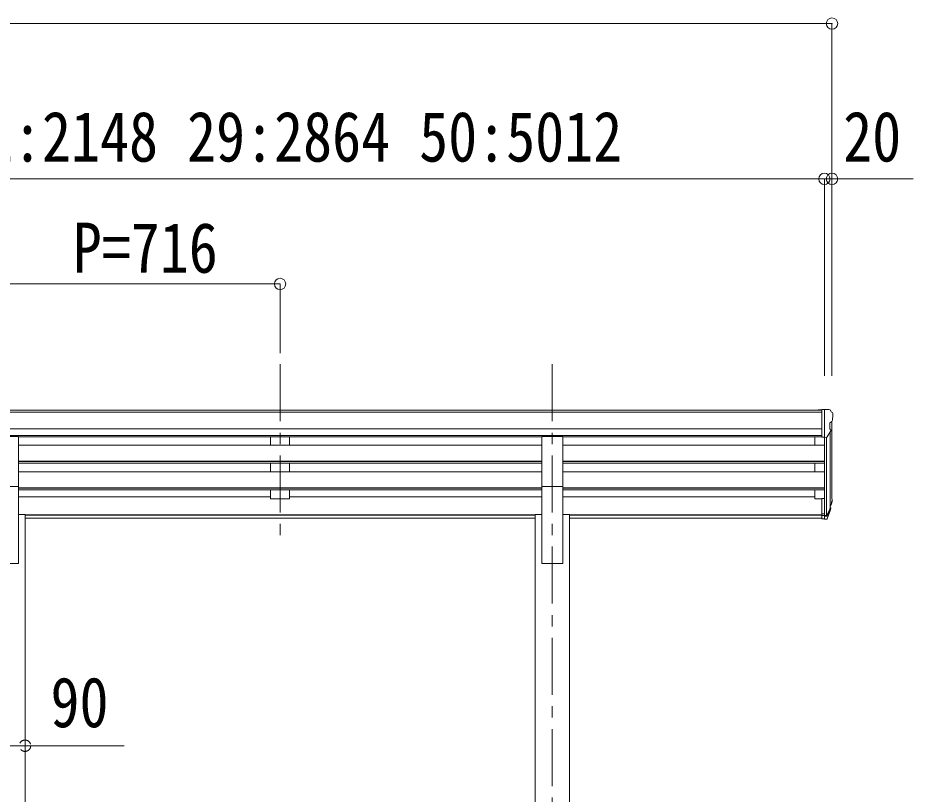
# Model space of a CAD drawing. Units: millimetres at full size, sheet at 1:30; details may follow other scales. Extents: x -20916 to 28483, y -5820 to 5820.
# Drawn here: x 16543 to 18898, y -214 to 1829 of the extents above; entities that cross this region are included whole.
import ezdxf
from ezdxf.enums import TextEntityAlignment as Align

# ---------------------------------------------------------------- set-up
doc = ezdxf.new("R2010")
doc.units = ezdxf.units.MM
doc.header["$LTSCALE"] = 30
doc.header["$PDMODE"] = 32
doc.header["$PDSIZE"] = 30
doc.linetypes.add('CHAIN1', pattern=[8, 5, -1, 1, -1])
doc.linetypes.add('DASHED1', pattern=[1.8, 1.2, -0.6])
for name, color, linetype, lineweight in [('0-1_本体', 5, 'CHAIN1', 9), ('0-3_ELV2', 4, 'Continuous', 9), ('0-5_DIM1', 4, 'DASHED1', 9), ('0-6_OTH_LINE', 6, 'Continuous', 9)]:
    doc.layers.add(name, color=color, linetype=linetype, lineweight=lineweight)
doc.styles.add('ＭＳ ゴシック', font='')
doc.styles.get('ＭＳ ゴシック').set_extended_font_data('MS Gothic')

msp = doc.modelspace()

# ---------------------------------------------------------------- linework, layer by layer
at = {"layer": '0-1_本体'}
for p, q in [((17232.33, 917.13), (17232.33, 439.61)), ((17948.33, 917.13), (17948.33, -2257.28))]:
    msp.add_line(p, q, dxfattribs=at)
at = {"layer": '0-3_ELV2'}
for p, q in [((18657.83, 796.12), (15816.83, 796.12)), ((18657.83, 790.9), (15816.83, 790.9)), ((18657.83, 797.72), (18647.83, 797.63)), ((18647.83, 796.12), (18647.83, 797.63)), ((18657.83, 725.74), (18657.83, 797.72)), ((18676.33, 797.72), (18657.83, 797.72)), ((18664.33, 797.72), (18664.33, 564)), ((18676.33, 797.72), (18678.66, 797.58)), ((18679.42, 797.15), (18683.49, 791.35)), ((18686.33, 788.35), (18686.33, 787.72)), ((18678.33, 763.21), (18678.33, 746.93)), ((18683.8, 766.54), (18678.48, 763.47)), ((18684.33, 767.15), (18684.33, 564.36)), ((18657.83, 747.37), (15806.83, 747.37)), ((18671.96, 726.55), (18680.96, 742.14)), ((18679.36, 739.37), (18679.36, 537.65)), ((18657.83, 729.52), (15806.83, 729.52)), ((16488.83, 727.09), (16543.83, 727.09)), ((16543.83, 595.29), (16543.83, 727.09)), ((17920.83, 726.27), (16543.83, 726.27)), ((17207.33, 726.17), (17207.33, 704.31)), ((17257.33, 726.17), (17257.33, 704.31)), ((17920.83, 595.29), (17920.83, 727.09)), ((17920.83, 727.09), (17975.83, 727.09)), ((17975.83, 595.29), (17975.83, 727.09)), ((18657.83, 726.27), (17975.83, 726.27)), ((18639.33, 726.27), (18639.33, 704.21)), ((18657.83, 725.74), (18664.33, 725.74)), ((18664.33, 724.74), (18669.54, 725.06)), ((18670.33, 725.21), (18670.34, 519.22)), ((17920.83, 704.21), (16543.83, 704.21)), ((17257.33, 704.31), (17207.33, 704.31)), ((18664.33, 704.21), (17975.83, 704.21)), ((17920.83, 662.33), (16543.83, 662.33)), ((17920.83, 660.83), (16543.83, 660.83)), ((18664.33, 662.33), (17975.83, 662.33)), ((18664.33, 660.83), (17975.83, 660.83)), ((17920.83, 656.52), (16543.83, 656.52)), ((17207.33, 656.52), (17207.33, 634.2)), ((17257.33, 634.2), (17257.33, 656.52)), ((18664.33, 656.52), (17975.83, 656.52)), ((18639.33, 656.52), (18639.33, 634.1)), ((17920.83, 634.1), (16543.83, 634.1)), ((17257.33, 634.2), (17207.33, 634.2)), ((18664.33, 634.1), (17975.83, 634.1)), ((16488.83, 595.29), (16543.83, 595.29)), ((16543.83, 595.29), (16543.83, 392.72)), ((17920.83, 592.22), (16543.83, 592.22)), ((17920.83, 590.73), (16543.83, 590.73)), ((17920.83, 595.29), (17920.83, 392.72)), ((17920.83, 595.29), (17975.83, 595.29)), ((17975.83, 595.29), (17975.83, 392.72)), ((18664.33, 592.22), (17975.83, 592.22)), ((18664.33, 590.73), (17975.83, 590.73)), ((17920.83, 586.41), (16543.83, 586.41)), ((17207.33, 568.31), (16543.83, 568.31)), ((17207.33, 586.41), (17207.33, 563.37)), ((17257.33, 586.41), (17257.33, 563.37)), ((17920.83, 568.31), (17257.33, 568.31)), ((18664.33, 586.41), (17975.83, 586.41)), ((18639.33, 568.31), (17975.83, 568.31)), ((18639.33, 586.41), (18639.33, 563.37)), ((17257.33, 563.37), (17207.33, 563.37)), ((18639.33, 563.37), (18657.83, 563.37)), ((18657.83, 564), (18657.83, 509.97)), ((18657.83, 564), (18664.33, 564)), ((18664.33, 564), (18664.33, 509.23)), ((18682.63, 551.19), (18679.36, 544.12)), ((18683.24, 549.81), (18679.36, 541.86)), ((16561.53, 521.72), (16543.83, 521.72)), ((16561.53, 521.72), (16561.53, -1382.28)), ((17903.13, 521.29), (16561.53, 521.29)), ((17903.13, 519.9), (16561.53, 519.9)), ((17903.13, 521.72), (17920.83, 521.72)), ((17903.13, 521.72), (17903.13, -1382.28)), ((17993.53, 521.72), (17975.83, 521.72)), ((17993.53, 521.72), (17993.53, -1382.28)), ((18657.83, 521.29), (17993.53, 521.29)), ((18657.83, 519.9), (17993.53, 519.9)), ((18657.83, 523.87), (18664.33, 523.87)), ((18657.83, 518.99), (18664.33, 518.99)), ((18664.33, 518.97), (18669.47, 518.97)), ((18670.77, 519.65), (18678.52, 535.05)), ((18679.97, 534.69), (18671.78, 518.52)), ((18680.58, 534.13), (18671.78, 510.58)), ((18680.92, 538.53), (18680.58, 534.13)), ((17903.13, 512.21), (16561.53, 512.21)), ((18657.83, 512.21), (17993.53, 512.21)), ((18657.83, 509.97), (18664.33, 509.97)), ((18664.33, 517.16), (18669.18, 517.16)), ((18664.33, 509.23), (18669.18, 509.23)), ((16488.83, 392.72), (16543.83, 392.72)), ((17920.83, 392.72), (17975.83, 392.72))]:
    msp.add_line(p, q, dxfattribs=at)
for centre, radius, start, end in [((18678.6, 796.58), 1, 35, 86.5), ((18683.33, 788.35), 3, 0, 87), ((18484.33, 787.72), 202, 355.05096, 0), ((18678.63, 763.21), 0.3, 120, 180), ((18679.43, 770.91), 6.18, 315.00103, 354.2965), ((18678.63, 746.93), 0.3, 180, 265.2833), ((18678.36, 743.64), 3, 330, 85.2833), ((18669.36, 728.05), 3, 273.5, 330), ((18653.74, 560.68), 30.41, 341.80266, 352.8448), ((18655.15, 558.93), 29.53, 342.01856, 353.49194)]:
    msp.add_arc(centre, radius, start, end, dxfattribs=at)
for centre, major_axis, ratio, start_param, end_param in [((18596.47, 565.17), (-87.93, 4.42), 0.541684, 3.060334, 3.2172517), ((18595.68, 558.49), (89.06, 1.43), 0.57596, 6.1985533, 6.3701348), ((18669.18, 519.87), (3, 0), 0.90356, 4.712389, 5.7595865), ((18669.47, 520.32), (1.5, 0), 0.90356, 4.712389, 5.7595865), ((18594.41, 558.59), (88.05, 0), 0.90356, 5.9828017, 6.0168888), ((18679.62, 538.53), (-1.3, 0), 0.90356, 2.9359903, 4.9130961), ((18593.7, 554.72), (89.07, 0), 0.90356, 6.0316505, 6.077583), ((18669.18, 511.94), (-3, 0), 0.90356, 1.5707963, 2.6179939)]:
    msp.add_ellipse(centre, major_axis=major_axis, ratio=ratio, start_param=start_param, end_param=end_param, dxfattribs=at)
at = {"layer": '0-5_DIM1', "color": 6, "linetype": 'Continuous'}
msp.add_line((16822.47, -86.83), (16471.13, -86.83), dxfattribs=at)
at = {"layer": '0-5_DIM1', "color": 6}
msp.add_point((16561.33, -86.83), dxfattribs=at)
at = {"layer": '0-6_OTH_LINE'}
for p, q in [((12916.33, 1813.88), (18684.33, 1813.88)), ((18684.33, 1813.88), (18684.33, 886.54)), ((18664.33, 1405.05), (15800.33, 1405.05)), ((18664.33, 1405.05), (18664.33, 886.54)), ((18684.33, 1405.05), (18664.33, 1405.05)), ((18684.33, 1405.05), (18684.33, 886.54)), ((18897.73, 1405.05), (18684.33, 1405.05)), ((16516.33, 1128.47), (17232.33, 1128.47)), ((17232.33, 1128.47), (17232.33, 946.01))]:
    msp.add_line(p, q, dxfattribs=at)
for p in [(18684.33, 1813.88), (18664.33, 1405.05), (18684.33, 1405.05), (17232.33, 1128.47)]:
    msp.add_point(p, dxfattribs=at)

# ---------------------------------------------------------------- texts
at = {"layer": '0-3_ELV2', "color": 7, "style": 'ＭＳ ゴシック', "width": 0.85}
msp.add_text('22:2148 29:2864 50:5012', height=132, dxfattribs=at).set_placement((16376.95, 1411.05), align=Align.BOTTOM_LEFT)
at = {"layer": '0-5_DIM1', "color": 7, "style": 'ＭＳ ゴシック', "width": 0.85}
msp.add_text('90', height=132, dxfattribs=at).set_placement((16628.32, -77.85), align=Align.BOTTOM_LEFT)
at = {"layer": '0-6_OTH_LINE', "color": 7, "style": 'ＭＳ ゴシック', "width": 0.85}
for s, p in [('20', (18713.77, 1411.22)), ('P=716', (16686.83, 1118.47))]:
    msp.add_text(s, height=132, dxfattribs=at).set_placement(p, align=Align.BOTTOM_LEFT)

doc.saveas('drawing.dxf')
